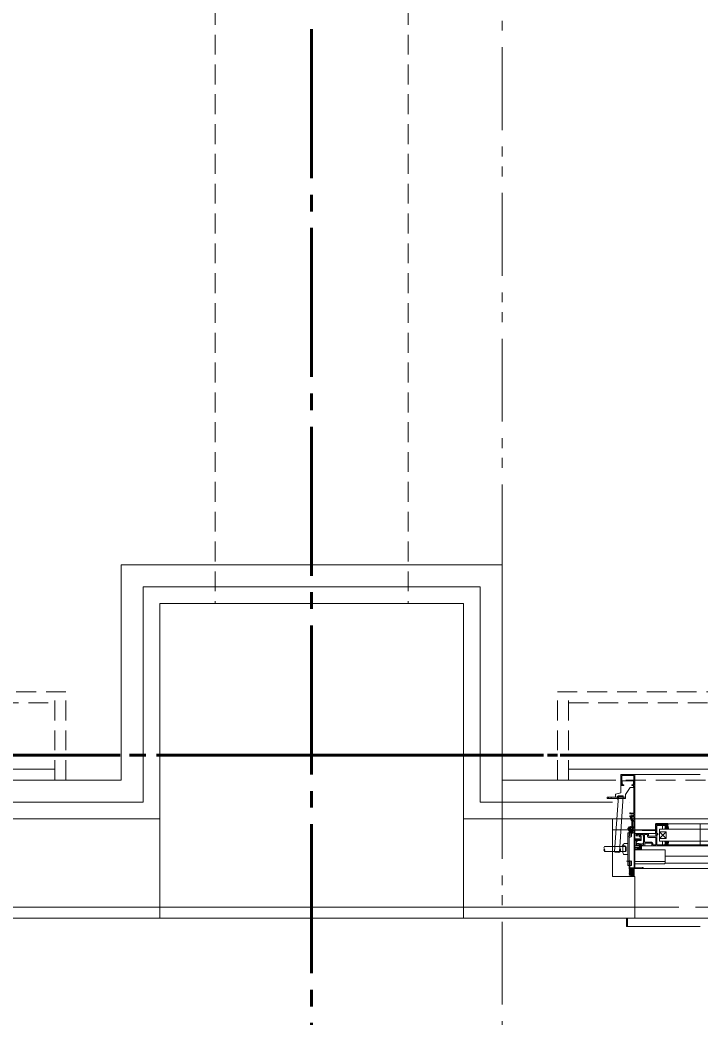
# Model space of a CAD drawing. Units: millimetres at full size, sheet at 1:30. Extents: x -16828 to 149130, y 47892 to 100313.
# Drawn here: x 5657 to 6890, y 50475 to 52283 of the extents above; entities that cross this region are included whole.
import ezdxf

# ---------------------------------------------------------------- set-up
doc = ezdxf.new("R2010")
doc.units = ezdxf.units.MM
doc.header["$LTSCALE"] = 30
for name, pattern in [('CHAIN2', [12, 9, -1, 1, -1]), ('DASHED1', [1.8, 1.2, -0.6]), ('DASHED3', [4, 3, -1]), ('DOUBLE_CHAIN1', [8.8, 5, -1, 0.6, -0.6, 0.6, -1])]:
    doc.linetypes.add(name, pattern=pattern)
for name, color, linetype, lineweight in [('0-0', 7, 'CHAIN2', 15), ('0-1', 7, 'Continuous', 15), ('2-0_通芯', 7, 'DOUBLE_CHAIN1', 15), ('2-1_躯体', 7, 'Continuous', 15), ('2-2_間仕切り芯', 7, 'DOUBLE_CHAIN1', 15), ('2-3_間仕切り', 7, 'Continuous', 15), ('2-A_建具', 7, 'Continuous', 15)]:
    doc.layers.add(name, color=color, linetype=linetype, lineweight=lineweight)

msp = doc.modelspace()

# ---------------------------------------------------------------- linework, layer by layer
at = {"layer": '0-0', "color": 1, "lineweight": 60}
for p, q in [((6184.96, 68105.86), (6184.96, 49250.86)), ((-9565.04, 50950.86), (35684.96, 50950.86))]:
    msp.add_line(p, q, dxfattribs=at)
at = {"layer": '0-1', "linetype": 'DASHED1'}
for p, q in [((6009.96, 55225.86), (6009.96, 51225.86)), ((6359.96, 55225.86), (6359.96, 51225.86))]:
    msp.add_line(p, q, dxfattribs=at)
at = {"layer": '0-1'}
for p, q in [((5909.96, 51225.86), (6459.96, 51225.86)), ((5909.96, 51225.86), (5909.96, 50655.86)), ((6459.96, 51225.86), (6459.96, 50655.86)), ((459.96, 50835.86), (5909.96, 50835.86)), ((6459.96, 50835.86), (11909.96, 50835.86)), ((-6110.04, 50655.86), (31079.96, 50655.86))]:
    msp.add_line(p, q, dxfattribs=at)
at = {"layer": '0-1', "linetype": 'DASHED3'}
msp.add_line((-1280.04, 50675.86), (21780.96, 50675.86), dxfattribs=at)
at = {"layer": '2-0_通芯', "color": 1, "lineweight": 60}
msp.add_line((-10727.74, 50950.86), (35684.96, 50950.86), dxfattribs=at)
at = {"layer": '2-1_躯体'}
for p, q in [((5909.96, 51225.86), (6459.96, 51225.86)), ((5909.96, 51225.86), (5909.96, 50655.86)), ((6459.96, 51225.86), (6459.96, 50655.86)), ((5639.96, 50835.86), (5909.96, 50835.86)), ((6459.96, 50835.86), (6729.96, 50835.86)), ((5599.96, 50655.86), (6769.96, 50655.86))]:
    msp.add_line(p, q, dxfattribs=at)
at = {"layer": '2-1_躯体', "linetype": 'DASHED3'}
msp.add_line((5599.96, 50675.86), (6769.96, 50675.86), dxfattribs=at)
at = {"layer": '2-1_躯体'}
msp.add_lwpolyline([(6729.96, 50835.86), (6729.96, 50730.86), (6769.96, 50730.86), (6769.96, 50655.86)], dxfattribs=at)
at = {"layer": '2-2_間仕切り芯'}
msp.add_line((6529.96, 56721.19), (6529.96, 50005.86), dxfattribs=at)
at = {"layer": '2-3_間仕切り'}
for p, q in [((5839.96, 51295.86), (5839.96, 50905.86)), ((5879.96, 51255.86), (5879.96, 50865.86)), ((5639.96, 50905.86), (5839.96, 50905.86)), ((6529.96, 50905.86), (6729.96, 50905.86)), ((5639.96, 50865.86), (5879.96, 50865.86)), ((6489.96, 50865.86), (6729.96, 50865.86))]:
    msp.add_line(p, q, dxfattribs=at)
for points in [[(5839.96, 51295.86), (6529.96, 51295.86), (6529.96, 50905.86)], [(5879.96, 51255.86), (6489.96, 51255.86), (6489.96, 50865.86)]]:
    msp.add_lwpolyline(points, dxfattribs=at)
at = {"layer": '2-A_建具', "linetype": 'DASHED1'}
for p, q in [((5719.96, 50905.86), (5719.96, 51065.86)), ((6649.96, 50905.86), (6649.96, 51065.86)), ((649.96, 51045.86), (5719.96, 51045.86)), ((6649.96, 51045.86), (11719.96, 51045.86))]:
    msp.add_line(p, q, dxfattribs=at)
at = {"layer": '2-A_建具'}
for p, q in [((649.96, 50925.86), (5719.96, 50925.86)), ((6649.96, 50925.86), (11719.96, 50925.86)), ((6744.96, 50882.91), (6744.96, 50915.36)), ((6769.46, 50915.86), (6745.46, 50915.86)), ((6769.96, 50915.86), (6888.46, 50915.86)), ((6744.96, 50895.91), (6749.76, 50895.91)), ((6745.46, 50895.86), (6749.21, 50895.86)), ((6746.96, 50898.81), (6746.96, 50904.41)), ((6746.96, 50904.41), (6767.96, 50904.41)), ((6748.46, 50897.31), (6746.96, 50898.81)), ((6749.76, 50897.31), (6748.46, 50897.31)), ((6766.46, 50897.31), (6765.16, 50897.31)), ((6765.16, 50895.91), (6767.96, 50895.91)), ((6765.71, 50895.86), (6767.96, 50895.86)), ((6767.96, 50898.81), (6766.46, 50897.31)), ((6767.96, 50904.41), (6767.96, 50898.81)), ((6767.96, 50895.91), (6767.96, 50892.41)), ((6768.46, 50895.36), (6768.46, 50846.19)), ((6719.96, 50874.71), (6752.96, 50874.71)), ((6719.96, 50872.41), (6719.96, 50874.71)), ((6752.96, 50872.41), (6719.96, 50872.41)), ((6722.61, 50872.41), (6722.61, 50874.71)), ((6727.11, 50872.41), (6727.11, 50874.71)), ((6733.47, 50776.16), (6740.27, 50876.96)), ((6734.96, 50880.23), (6744.96, 50882.91)), ((6734.96, 50880.23), (6734.96, 50874.71)), ((6740.27, 50876.96), (6741.33, 50877.89)), ((6740.27, 50876.96), (6749.25, 50876.36)), ((6742.45, 50775.56), (6749.25, 50876.36)), ((6752.96, 50879.56), (6752.96, 50872.41)), ((6761.16, 50865.66), (6760.96, 50865.86)), ((6764.76, 50844.11), (6764.9, 50844.11)), ((6764.9, 50841.81), (6764.76, 50841.81)), ((6765.66, 50844.58), (6765.75, 50844.66)), ((6765.75, 50841.26), (6765.66, 50841.35)), ((6766.54, 50844.8), (6766.66, 50844.75)), ((6766.66, 50841.17), (6766.54, 50841.12)), ((6767.31, 50844.55), (6767.46, 50844.54)), ((6767.46, 50841.39), (6767.31, 50841.37)), ((6768.28, 50843.36), (6768.24, 50843.21)), ((6768.24, 50842.71), (6768.28, 50842.56)), ((6807.76, 50815.86), (6729.96, 50815.86)), ((6758.23, 50816.51), (6757.75, 50817.53)), ((6758.23, 50816.51), (6764.29, 50820.01)), ((6761.84, 50817.25), (6759.38, 50821.51)), ((6759.9, 50816.67), (6763.32, 50818.64)), ((6759.9, 50816.67), (6759.94, 50816.59)), ((6763.72, 50817.96), (6759.94, 50816.59)), ((6759.94, 50816.59), (6760.38, 50816.59)), ((6759.96, 50807.36), (6759.96, 50815.86)), ((6760.01, 50816.96), (6760.11, 50816.79)), ((6760.2, 50816.13), (6760.42, 50816.51)), ((6760.2, 50816.13), (6760.29, 50815.98)), ((6764.07, 50817.36), (6760.29, 50815.98)), ((6760.29, 50815.98), (6760.73, 50815.98)), ((6760.38, 50816.59), (6763.5, 50817.58)), ((6760.42, 50816.51), (6760.38, 50816.59)), ((6763.54, 50817.51), (6760.42, 50816.51)), ((6760.55, 50815.53), (6760.77, 50815.91)), ((6760.73, 50815.98), (6763.85, 50816.98)), ((6760.77, 50815.91), (6760.73, 50815.98)), ((6760.9, 50814.92), (6764.68, 50816.29)), ((6760.9, 50814.92), (6761.12, 50815.3)), ((6764.77, 50816.14), (6760.99, 50814.77)), ((6761.12, 50815.3), (6761.08, 50815.38)), ((6764.24, 50816.29), (6761.12, 50815.3)), ((6761.25, 50814.32), (6765.03, 50815.69)), ((6765.12, 50815.54), (6761.34, 50814.16)), ((6761.43, 50814.77), (6764.55, 50815.76)), ((6764.59, 50815.69), (6761.47, 50814.69)), ((6761.78, 50817.75), (6763.15, 50818.19)), ((6761.78, 50814.16), (6764.9, 50815.16)), ((6762.94, 50815.35), (6762.34, 50816.39)), ((6763.01, 50818.69), (6763.11, 50818.52)), ((6763.37, 50818.57), (6763.15, 50818.19)), ((6763.19, 50818.11), (6763.15, 50818.19)), ((6763.72, 50817.96), (6763.5, 50817.58)), ((6763.54, 50817.51), (6763.5, 50817.58)), ((6764.29, 50820.01), (6763.65, 50820.93)), ((6764.07, 50817.36), (6763.85, 50816.98)), ((6763.89, 50816.9), (6763.85, 50816.98)), ((6763.98, 50817.51), (6764.07, 50817.36)), ((6764.42, 50816.75), (6764.2, 50816.37)), ((6764.24, 50816.29), (6764.2, 50816.37)), ((6764.68, 50816.29), (6764.24, 50816.29)), ((6764.77, 50816.14), (6764.55, 50815.76)), ((6764.59, 50815.69), (6764.55, 50815.76)), ((6765.03, 50815.69), (6764.59, 50815.69)), ((6764.68, 50816.29), (6764.77, 50816.14)), ((6765.12, 50815.54), (6764.9, 50815.16)), ((6764.94, 50815.08), (6764.9, 50815.16)), ((6765.03, 50815.69), (6765.12, 50815.54)), ((6769.96, 50818.26), (6768.96, 50819.26)), ((7388.71, 50826.36), (6807.76, 50826.36)), ((6807.76, 50825.86), (6830.26, 50825.86)), ((6829.26, 50826.86), (6808.76, 50826.86)), ((7962.46, 50817.06), (6814.96, 50817.06)), ((6814.96, 50817.06), (6814.96, 50795.06)), ((6819.96, 50818.06), (6819.96, 50822.56)), ((6820.96, 50823.56), (6823.96, 50823.56)), ((6823.96, 50817.06), (6820.96, 50817.06)), ((6824.96, 50817.06), (6824.96, 50824.26)), ((6824.96, 50819.45), (6829.07, 50823.56)), ((6824.96, 50820.86), (6827.66, 50823.56)), ((6824.96, 50822.27), (6826.25, 50823.56)), ((6824.96, 50823.56), (6829.96, 50823.56)), ((6824.96, 50818.03), (6830.06, 50823.13)), ((6824.96, 50822.56), (6824.96, 50818.06)), ((6824.96, 50822.37), (6830.27, 50817.06)), ((6824.96, 50820.96), (6828.86, 50817.06)), ((6824.96, 50819.55), (6827.45, 50817.06)), ((6824.96, 50818.13), (6826.03, 50817.06)), ((6825.19, 50823.56), (6831.39, 50817.36)), ((6825.4, 50817.06), (6830.32, 50821.98)), ((6826.6, 50823.56), (6830.97, 50819.2)), ((6826.82, 50817.06), (6830.59, 50820.83)), ((6828.02, 50823.56), (6830.54, 50821.03)), ((6828.23, 50817.06), (6830.85, 50819.68)), ((6829.43, 50823.56), (6830.12, 50822.87)), ((6829.65, 50817.06), (6831.12, 50818.53)), ((6829.96, 50823.56), (6831.46, 50817.06)), ((6830.26, 50825.56), (6830.26, 50825.86)), ((6831.06, 50817.06), (6831.38, 50817.39)), ((6888.56, 50786.66), (6888.56, 50826.36)), ((6757.66, 50810.36), (6757.66, 50751.36)), ((6759.96, 50810.36), (6757.66, 50810.36)), ((6760.03, 50804.25), (6757.73, 50803.32)), ((6759.96, 50810.36), (6759.96, 50751.36)), ((6761.53, 50804.86), (6760.03, 50804.25)), ((6763.21, 50803.06), (6760.03, 50801.77)), ((6760.9, 50814.92), (6760.99, 50814.77)), ((6760.99, 50814.77), (6761.43, 50814.77)), ((6761.25, 50814.32), (6761.47, 50814.69)), ((6761.25, 50814.32), (6761.34, 50814.16)), ((6761.34, 50814.16), (6761.78, 50814.16)), ((6761.47, 50814.69), (6761.43, 50814.77)), ((6761.53, 50810.36), (6761.53, 50804.86)), ((6763.83, 50810.36), (6761.53, 50810.36)), ((6761.6, 50813.71), (6765.38, 50815.08)), ((6761.6, 50813.71), (6761.82, 50814.09)), ((6761.6, 50813.71), (6761.69, 50813.56)), ((6765.47, 50814.93), (6761.69, 50813.56)), ((6761.69, 50813.56), (6762.13, 50813.56)), ((6761.82, 50814.09), (6761.78, 50814.16)), ((6764.94, 50815.08), (6761.82, 50814.09)), ((6761.95, 50813.1), (6765.73, 50814.48)), ((6761.95, 50813.1), (6762.17, 50813.48)), ((6761.95, 50813.1), (6762.04, 50812.95)), ((6765.82, 50814.32), (6762.04, 50812.95)), ((6762.04, 50812.95), (6762.48, 50812.95)), ((6762.13, 50813.56), (6765.25, 50814.55)), ((6762.17, 50813.48), (6762.13, 50813.56)), ((6765.29, 50814.48), (6762.17, 50813.48)), ((6762.3, 50812.5), (6762.52, 50812.88)), ((6762.3, 50812.5), (6762.9, 50812.72)), ((6762.3, 50812.5), (6762.39, 50812.35)), ((6762.99, 50812.56), (6762.39, 50812.35)), ((6762.48, 50812.95), (6765.6, 50813.95)), ((6762.52, 50812.88), (6762.48, 50812.95)), ((6765.64, 50813.87), (6762.52, 50812.88)), ((6763.22, 50811.66), (6762.83, 50812.35)), ((6763.18, 50811.63), (6763.44, 50811.78)), ((6765.51, 50810.91), (6763.31, 50812.99)), ((6763.41, 50812.9), (6766.08, 50813.87)), ((6763.44, 50814.48), (6766.72, 50808.8)), ((6766.17, 50813.72), (6763.55, 50812.77)), ((6763.7, 50812.62), (6765.95, 50813.34)), ((6763.83, 50803.98), (6763.83, 50810.36)), ((6764.15, 50812.19), (6766.04, 50813.28)), ((6764.32, 50809.65), (6766.13, 50809.53)), ((6764.49, 50809.97), (6765.95, 50809.84)), ((6765.38, 50815.08), (6764.94, 50815.08)), ((6765.47, 50814.93), (6765.25, 50814.55)), ((6765.29, 50814.48), (6765.25, 50814.55)), ((6765.73, 50814.48), (6765.29, 50814.48)), ((6765.38, 50815.08), (6765.47, 50814.93)), ((6765.51, 50810.91), (6766.39, 50809.68)), ((6765.82, 50814.32), (6765.6, 50813.95)), ((6765.64, 50813.87), (6765.6, 50813.95)), ((6766.08, 50813.87), (6765.64, 50813.87)), ((6765.73, 50814.48), (6765.82, 50814.32)), ((6765.92, 50811.6), (6767.14, 50811.37)), ((6766.17, 50813.72), (6765.95, 50813.34)), ((6765.99, 50813.26), (6765.95, 50813.34)), ((6765.95, 50809.84), (6766.13, 50809.53)), ((6766.04, 50813.28), (6767.18, 50811.3)), ((6766.08, 50813.87), (6766.17, 50813.72)), ((6766.13, 50809.53), (6766.39, 50809.68)), ((6767.18, 50811.3), (6766.39, 50809.68)), ((6768.76, 50814.66), (6768.76, 50747.06)), ((6769.96, 50814.86), (6783.16, 50814.86)), ((6807.96, 50808.96), (6769.96, 50808.96)), ((6781.46, 50799.46), (6769.96, 50799.46)), ((6772.46, 50804.66), (6781.46, 50804.66)), ((6777.39, 50808.94), (6773.17, 50807.67)), ((6778.86, 50804.06), (6778.86, 50803.01)), ((6780.09, 50804.36), (6779.16, 50804.36)), ((6779.19, 50802.54), (6781.19, 50801.81)), ((6780.39, 50806.36), (6780.39, 50804.66)), ((6781.56, 50806.36), (6780.39, 50806.36)), ((6781.46, 50796.41), (6781.46, 50804.66)), ((6781.56, 50807.03), (6781.56, 50806.36)), ((6784.96, 50814.46), (6807.76, 50814.46)), ((6785.36, 50804.36), (6785.36, 50807.03)), ((6785.36, 50804.36), (6785.96, 50804.36)), ((6807.96, 50802.03), (6795.03, 50802.03)), ((6814.96, 50812.06), (6826.96, 50812.06)), ((6826.96, 50800.06), (6814.96, 50812.06)), ((6826.96, 50812.06), (6814.96, 50800.06)), ((6826.96, 50800.06), (6814.96, 50800.06)), ((6826.96, 50800.06), (6826.96, 50812.06)), ((6714.96, 50785.36), (6753.16, 50785.36)), ((6748.66, 50787.86), (6748.66, 50773.86)), ((6757.66, 50790.86), (6751.66, 50790.86)), ((6753.16, 50785.36), (6754.16, 50784.36)), ((6753.16, 50785.36), (6753.16, 50776.36)), ((6769.96, 50796.06), (6775.08, 50796.06)), ((6769.96, 50786.56), (7388.71, 50786.56)), ((6769.96, 50780.26), (6781.46, 50780.26)), ((6770.96, 50779.66), (6823.96, 50779.66)), ((6772.46, 50792.46), (6772.46, 50788.8)), ((6773.17, 50787.85), (6777.39, 50786.58)), ((6781.24, 50796.46), (6775.86, 50796.41)), ((6776.26, 50782.06), (6776.26, 50781.56)), ((6776.28, 50782.16), (6776.46, 50782.35)), ((6777.96, 50782.36), (6776.56, 50782.36)), ((6776.73, 50781.26), (6777.83, 50782.36)), ((6777.26, 50781.46), (6779.36, 50781.46)), ((6778.77, 50789.75), (6777.46, 50790.36)), ((6779.96, 50784.76), (6778.14, 50786.16)), ((6778.26, 50782.79), (6780.23, 50784.76)), ((6778.26, 50782.66), (6778.26, 50783.76)), ((6778.27, 50781.46), (6779.86, 50783.05)), ((6780.56, 50784.76), (6778.34, 50786.44)), ((6778.42, 50784.3), (6778.72, 50784.61)), ((6779.26, 50784.76), (6782.46, 50784.76)), ((6779.45, 50781.29), (6780.52, 50782.36)), ((6779.86, 50782.82), (6779.86, 50783.46)), ((6780.16, 50783.76), (6782.16, 50783.76)), ((6780.66, 50782.36), (6780.32, 50782.36)), ((6780.33, 50789.72), (6784.97, 50791.39)), ((6780.37, 50781.35), (6780.87, 50781.85)), ((6780.57, 50783.76), (6781.57, 50784.76)), ((6781.92, 50783.76), (6782.46, 50784.3)), ((6782.16, 50785.89), (6781.96, 50784.76)), ((6782.46, 50784.06), (6782.46, 50786.06)), ((6782.46, 50781.26), (6782.46, 50782.56)), ((6815, 50788.49), (6814.92, 50788.49)), ((7962.46, 50795.06), (6814.96, 50795.06)), ((6819.96, 50794.06), (6819.96, 50789.56)), ((6823.96, 50795.06), (6820.96, 50795.06)), ((6820.96, 50788.56), (6823.96, 50788.56)), ((6824.96, 50789.75), (6830.27, 50795.06)), ((6824.96, 50791.16), (6828.86, 50795.06)), ((6824.96, 50792.58), (6827.45, 50795.06)), ((6824.96, 50795.06), (6824.96, 50787.86)), ((6824.96, 50793.99), (6826.03, 50795.06)), ((6824.96, 50794.09), (6830.06, 50788.99)), ((6824.96, 50789.56), (6824.96, 50794.06)), ((6824.96, 50792.68), (6829.07, 50788.56)), ((6824.96, 50791.26), (6827.66, 50788.56)), ((6824.96, 50789.85), (6826.25, 50788.56)), ((7952.46, 50788.56), (6824.96, 50788.56)), ((6825.19, 50788.56), (6831.39, 50794.76)), ((6825.4, 50795.06), (6830.32, 50790.14)), ((6826.6, 50788.56), (6830.97, 50792.93)), ((6826.82, 50795.06), (6830.59, 50791.29)), ((6828.02, 50788.56), (6830.54, 50791.09)), ((6828.23, 50795.06), (6830.85, 50792.44)), ((6829.43, 50788.56), (6830.12, 50789.25)), ((6829.65, 50795.06), (6831.12, 50793.59)), ((6829.96, 50788.56), (6831.46, 50795.06)), ((6829.96, 50786.46), (6829.96, 50788.06)), ((6829.96, 50786.66), (7388.71, 50786.66)), ((6831.06, 50795.06), (6831.38, 50794.74)), ((6714.96, 50776.36), (6753.16, 50776.36)), ((6742.45, 50775.56), (6733.47, 50776.16)), ((6742.45, 50775.56), (6741.38, 50774.63)), ((6757.66, 50770.86), (6751.66, 50770.86)), ((6824.96, 50755.16), (6824.96, 50778.66)), ((7947.46, 50768.06), (6824.96, 50768.06)), ((6754.96, 50758.86), (6764.96, 50758.86)), ((6759.96, 50751.36), (6757.66, 50751.36)), ((6759.96, 50746.36), (6759.96, 50754.36)), ((6759.96, 50736.86), (6768.96, 50745.86)), ((6759.96, 50739.86), (6765.96, 50745.86)), ((6759.96, 50742.86), (6762.96, 50745.86)), ((6759.96, 50745.86), (6768.96, 50736.86)), ((6759.96, 50733.86), (6768.96, 50742.86)), ((6759.96, 50742.86), (6768.96, 50733.86)), ((6763.21, 50758.67), (6760.04, 50759.95)), ((7965.26, 50745.86), (6760.46, 50745.86)), ((6761.54, 50751.36), (6761.54, 50756.86)), ((6763.84, 50751.36), (6761.54, 50751.36)), ((6762.96, 50745.86), (6768.96, 50739.86)), ((6763.84, 50757.74), (6763.84, 50751.36)), ((6765.96, 50745.86), (6768.96, 50742.86)), ((6769.96, 50758.2), (6824.96, 50758.2)), ((6770.96, 50754.16), (6823.96, 50754.16)), ((6759.96, 50739.86), (6768.96, 50730.86)), ((6759.96, 50736.86), (6764.81, 50732.01)), ((6759.96, 50733.86), (6760.65, 50733.17)), ((6761.92, 50732.82), (6768.96, 50739.86)), ((6764.26, 50732.17), (6768.96, 50736.86)), ((6766.61, 50731.51), (6768.96, 50733.86)), ((6754.96, 50655.86), (6754.96, 50640.86)), ((6756.96, 50655.86), (6756.96, 50640.86)), ((6888.46, 50640.86), (6754.96, 50640.86))]:
    msp.add_line(p, q, dxfattribs=at)
at = {"layer": '2-A_建具', "linetype": 'DASHED1'}
for points in [[(5093.96, 50905.86), (5739.96, 50905.86), (5739.96, 51065.86), (5093.96, 51065.86)], [(7275.96, 50905.86), (6629.96, 50905.86), (6629.96, 51065.86), (7275.96, 51065.86)]]:
    msp.add_lwpolyline(points, dxfattribs=at)
at = {"layer": '2-A_建具'}
for points in [[(6746.53, 50911.5), (6746.46, 50911.69), (6746.46, 50913.86)], [(6746.53, 50901.5), (6746.46, 50901.69), (6746.46, 50910.03), (6746.53, 50910.22)], [(6746.96, 50914.36), (6750.63, 50914.36), (6750.82, 50914.29)], [(6752.1, 50914.29), (6752.29, 50914.36), (6762.63, 50914.36), (6762.82, 50914.29)], [(6764.1, 50914.29), (6764.29, 50914.36), (6767.96, 50914.36)], [(6768.46, 50913.86), (6768.46, 50911.69), (6768.39, 50911.5)], [(6768.39, 50910.22), (6768.46, 50910.03), (6768.46, 50901.69), (6768.39, 50901.5)], [(6769.96, 50798.16), (6769.96, 50915.36), (6769.46, 50915.86)], [(6746.46, 50897.56), (6746.46, 50900.03), (6746.53, 50900.22)], [(6748.68, 50897.15), (6748.47, 50897.06), (6746.96, 50897.06)], [(6767.96, 50892.41), (6761.96, 50892.41), (6752.96, 50879.56)], [(6767.96, 50897.06), (6766.44, 50897.06), (6766.23, 50897.15)], [(6768.39, 50900.22), (6768.46, 50900.03), (6768.46, 50897.56)], [(6741.33, 50877.89), (6748.32, 50877.42), (6749.25, 50876.36)], [(6766.46, 50846.16), (6762.38, 50846.16), (6761.86, 50846.46), (6761.16, 50846.46), (6761.16, 50844.86), (6764.06, 50844.86), (6764.36, 50844.54)], [(6764.36, 50841.38), (6764.06, 50841.06), (6761.16, 50841.06), (6761.16, 50839.46), (6762.16, 50839.46), (6762.16, 50836.46), (6763.56, 50836.46), (6763.56, 50836.96), (6763.16, 50837.53), (6763.16, 50839.76), (6768.46, 50839.76), (6768.46, 50832.36), (6766.56, 50832.36)], [(6764.13, 50839.31), (6763, 50837.37), (6763.8, 50837.15), (6764.71, 50833.76), (6763.66, 50833.76)], [(6766.06, 50826.32), (6766.06, 50833.37), (6765.06, 50837.11), (6765.06, 50839.06)], [(6764.86, 50831.56), (6764.86, 50829.16), (6764.56, 50828.86), (6764.56, 50820.16), (6761.65, 50818.48), (6761.55, 50818.29), (6761.08, 50818.01), (6760.86, 50818.02), (6758.05, 50816.4), (6759.17, 50814.46), (6759.96, 50814.46)], [(6758.3, 50819.28), (6759.99, 50818.16), (6761.29, 50818.21)], [(6760.2, 50816.13), (6763.98, 50817.51), (6763.54, 50817.51)], [(6760.32, 50816.91), (6763.63, 50818.11), (6763.72, 50817.96)], [(6760.55, 50815.53), (6764.33, 50816.9), (6764.42, 50816.75), (6760.64, 50815.38)], [(6760.55, 50815.53), (6760.64, 50815.38), (6761.08, 50815.38), (6764.2, 50816.37)], [(6764.33, 50816.9), (6763.89, 50816.9), (6760.77, 50815.91)], [(6761.85, 50821.33), (6761.98, 50819.31), (6761.29, 50818.21)], [(6763.63, 50818.11), (6763.19, 50818.11), (6761.44, 50817.55)], [(6762.11, 50815.86), (6764.58, 50817.29), (6765.41, 50815.86)], [(6763.32, 50818.64), (6763.37, 50818.57), (6762.9, 50818.4)], [(6767.47, 50818.65), (6767.19, 50817.06), (6766.06, 50817.06), (6766.06, 50825.4), (6765.94, 50825.59), (6765.94, 50826.14), (6766.06, 50826.32)], [(6768.46, 50820.36), (6766.29, 50820.36), (6766.06, 50817.8)], [(6766.56, 50831.36), (6768.46, 50831.36), (6768.46, 50818.26)], [(6767.05, 50817.67), (6767.33, 50819.26), (6768.46, 50819.26)], [(6783.76, 50814.26), (6784.96, 50814.26), (6784.96, 50815.86)], [(6807.96, 50825.06), (6807.96, 50803.96), (6794.96, 50803.96), (6794.96, 50808.46)], [(6807.76, 50826.36), (6807.76, 50809.55), (6807.96, 50809.55)], [(6829.96, 50824.06), (6829.96, 50825.56), (6808.46, 50825.56)], [(6811.16, 50806.86), (6811.96, 50806.86), (6811.96, 50808.96), (6809.96, 50808.96), (6809.96, 50823.63), (6822.23, 50823.63), (6823.96, 50824.26), (6824.96, 50824.26)], [(6768.76, 50814.66), (6760.86, 50814.66), (6760.86, 50808.86), (6761.56, 50808.86), (6761.56, 50807.9), (6760.96, 50806.86), (6760.46, 50806.86)], [(6762.39, 50812.35), (6762.83, 50812.35), (6763.07, 50812.42)], [(6765.95, 50809.84), (6762.91, 50812.69), (6764.49, 50809.97)], [(6763.18, 50811.63), (6764.32, 50809.65), (6764.49, 50809.97)], [(6765.56, 50810.81), (6765.92, 50811.6), (6765.34, 50812.88)], [(6780.26, 50799.46), (6780.26, 50798.16), (6769.96, 50798.16)], [(6807.96, 50808.86), (6794.46, 50808.86), (6794.46, 50809.06), (6777.53, 50809.06), (6777.53, 50808.96), (6773.17, 50807.67), (6772.66, 50807.31), (6772.46, 50806.72)], [(6772.46, 50806.72), (6772.46, 50804.66), (6774.76, 50804.66), (6774.76, 50805.46), (6773.66, 50805.46), (6773.66, 50806.67), (6774.85, 50807.03), (6778.86, 50807.03), (6778.86, 50805.46), (6777.76, 50805.46), (6777.76, 50804.66), (6780.06, 50804.66), (6780.06, 50807.03), (6785.96, 50807.03), (6785.96, 50788.49), (6780.06, 50788.49), (6780.06, 50790.86), (6779.06, 50790.86), (6779.06, 50788.49), (6774.85, 50788.49), (6773.46, 50788.91), (6773.46, 50790.36)], [(6793.03, 50804.03), (6793.03, 50807.03), (6787.89, 50807.03), (6787.89, 50793.49), (6800.89, 50793.49)], [(6802.89, 50791.49), (6802.89, 50788.49), (6807.96, 50788.49), (6807.96, 50802.03)], [(6814, 50788.49), (6809.96, 50788.49), (6809.96, 50807.03), (6810.83, 50807.03)], [(6754.16, 50784.36), (6754.16, 50777.36), (6753.16, 50776.36)], [(6774.86, 50782.56), (6774.86, 50781.46), (6769.96, 50781.46), (6769.96, 50796.76), (6772.27, 50796.76)], [(6781.46, 50783.56), (6780.16, 50783.56), (6780.16, 50782.76), (6781.26, 50782.76), (6781.26, 50781.26), (6776.06, 50781.26), (6776.06, 50782.76), (6777.16, 50782.76), (6777.16, 50783.56), (6769.96, 50783.56)], [(6781.46, 50796.41), (6775.86, 50796.41), (6775.22, 50796.18), (6773.53, 50794.76), (6772.46, 50792.46)], [(6772.46, 50791.16), (6777.46, 50791.16), (6777.46, 50790.36)], [(6772.46, 50788.8), (6777.53, 50786.66), (6777.53, 50786.46), (6787.46, 50786.46), (6787.46, 50786.66), (6801.46, 50786.66), (6801.46, 50786.46), (6829.96, 50786.46)], [(6772.66, 50796.46), (6776.96, 50796.46), (6781, 50796.81)], [(6787.96, 50787.06), (6787.96, 50791.56), (6800.96, 50791.56), (6800.96, 50787.06)], [(6824.96, 50787.86), (6823.96, 50787.86), (6822.23, 50788.49), (6815.92, 50788.49)], [(6741.38, 50774.63), (6734.4, 50775.1), (6733.47, 50776.16)], [(6783.16, 50746.86), (6769.96, 50746.86), (6769.96, 50778.66)], [(6761.54, 50756.86), (6760.04, 50757.47), (6757.74, 50758.4)], [(6760.46, 50754.86), (6760.96, 50754.86), (6761.56, 50753.82), (6761.56, 50752.86), (6760.86, 50752.86), (6760.86, 50747.06), (6768.76, 50747.06)], [(6768.96, 50744.86), (6768.96, 50731.86), (6769.96, 50730.86)], [(6784.96, 50745.86), (6784.96, 50747.46), (6783.76, 50747.46)], [(6824.96, 50755.16), (7965.46, 50755.16), (7965.46, 50739.06)]]:
    msp.add_lwpolyline(points, dxfattribs=at)
for centre, radius, start, end in [((6745.46, 50915.36), 0.5, 90.00001, 179.99999), ((6746.96, 50913.86), 0.5, 90.00001, 179.99999), ((6745.76, 50910.86), 1, 320.28486, 39.71514), ((6751.46, 50915.06), 1, 230.28486, 309.71514), ((6763.46, 50915.06), 1, 230.28486, 309.71514), ((6767.96, 50913.86), 0.5, 0.00001, 89.99999), ((6769.16, 50910.86), 1, 140.28486, 219.71514), ((6745.46, 50896.36), 0.5, 180.00001, 269.99999), ((6746.96, 50897.56), 0.5, 180.00001, 269.99999), ((6745.76, 50900.86), 1, 320.28486, 39.71514), ((6749.21, 50896.61), 0.75, 270.00002, 134.41533), ((6749.76, 50896.61), 0.7, 270, 90), ((6765.16, 50896.61), 0.7, 90, 270), ((6765.71, 50896.61), 0.75, 45.58467, 269.99998), ((6767.96, 50897.56), 0.5, 270.00001, 359.99999), ((6767.96, 50895.36), 0.5, 0.00001, 89.99999), ((6769.16, 50900.86), 1, 140.28486, 219.71514), ((6739.97, 50872.47), 1.5, 146.14066, 266.14066), ((6740.07, 50873.97), 1.5, 146.14066, 266.14066), ((6740.17, 50875.47), 1.5, 86.14066, 266.14066), ((6763.66, 50833.26), 0.5, 89.99999, 270.00001), ((6764.56, 50839.06), 0.5, 0, 150.00001), ((6764.76, 50844.51), 0.4, 175.90396, 270.00001), ((6764.76, 50841.41), 0.4, 89.99999, 184.09604), ((6764.9, 50844.51), 0.4, 270.00007, 315.20724), ((6764.9, 50841.41), 0.4, 44.79276, 89.99993), ((6766.46, 50842.96), 1.8, 116.26017, 135.20714), ((6766.46, 50842.96), 1.8, 224.79286, 243.73983), ((6766.2, 50844.44), 0.5, 46.86987, 153.13005), ((6766.2, 50841.48), 0.5, 206.86995, 313.13013), ((6766.46, 50842.96), 3.2, 63.61222, 90.00002), ((6766.46, 50842.96), 1.8, 61.96927, 83.73983), ((6766.46, 50842.96), 1.8, 276.26017, 298.03073), ((6767.69, 50843.82), 0.75, 322.29964, 107.7004), ((6767.69, 50842.1), 0.75, 252.2996, 37.70036), ((6768.06, 50846.19), 0.4, 243.61216, 359.99994), ((6766.46, 50842.96), 1.8, 351.96925, 8.03075), ((6758.93, 50818.08), 1.3, 135.88085, 205), ((6764.46, 50812.72), 9, 104.11915, 135.88085), ((6759.58, 50816.71), 0.5, 30, 120), ((6760.46, 50815.36), 0.5, 90, 180), ((6762.58, 50820.19), 1.3, 35, 104.11915), ((6763.44, 50818.94), 0.5, 120, 210), ((6763.66, 50831.56), 1.2, 0.00001, 89.99999), ((6766.56, 50831.86), 0.5, 89.99999, 270.00001), ((6766.56, 50817.76), 0.5, 175, 349.99999), ((6767.96, 50820.96), 0.5, 360, 170.00001), ((6808.76, 50825.86), 1, 90, 180), ((6808.46, 50825.06), 0.5, 90, 180), ((6820.96, 50822.56), 1, 89.9999, 179.9999), ((6820.96, 50818.06), 1, 179.9999, 269.9999), ((6823.96, 50822.56), 1, 359.9999, 89.9999), ((6823.96, 50818.06), 1, 269.9999, 359.9999), ((6829.26, 50825.86), 1, 0, 90), ((6829.46, 50824.06), 0.5, 270, 0), ((6760.46, 50807.36), 0.5, 180, 270), ((6763.13, 50812.82), 0.248, 42.80904, 210), ((6762.83, 50803.98), 1, 292.00335, 0), ((6773.46, 50806.72), 1, 106.69924, 180), ((6777.53, 50808.46), 0.5, 90, 106.69924), ((6779.16, 50804.06), 0.3, 90, 180), ((6779.36, 50803.01), 0.5, 180, 250), ((6780.09, 50804.66), 0.3, 270, 359.99999), ((6780.96, 50797.31), 0.5, 275, 0), ((6780.96, 50801.36), 0.5, 0, 70), ((6783.16, 50814.56), 0.3, 0, 90), ((6783.76, 50814.56), 0.3, 180, 270), ((6795.03, 50804.03), 2, 180, 270), ((6794.46, 50808.46), 0.5, 0, 90), ((6810.83, 50806.83), 0.2, 35.09963, 90), ((6811.16, 50807.06), 0.2, 215.09963, 270), ((6718.27, 50783.11), 4, 145.77113, 214.22887), ((6718.27, 50778.61), 4, 145.77113, 214.22887), ((6711.65, 50778.61), 4, 325.77113, 34.22887), ((6742.65, 50778.55), 1.5, 326.14066, 86.14066), ((6742.75, 50780.05), 1.5, 326.14066, 86.14066), ((6748.66, 50785.36), 1.5, 60, 180), ((6751.66, 50787.86), 3, 90.00155, 180.00122), ((6750.16, 50785.36), 1.5, 60, 180), ((6751.66, 50785.36), 1.5, 0, 180), ((6770.96, 50778.66), 1, 90, 180), ((6772.27, 50796.56), 0.2, 14.47751, 90), ((6775.46, 50792.46), 3, 130, 180), ((6772.96, 50790.36), 0.5, 0, 180), ((6773.46, 50788.8), 1, 180, 253.30076), ((6772.66, 50796.66), 0.2, 194.47751, 270), ((6775.86, 50782.56), 1, 90, 180), ((6775.87, 50795.41), 1, 90.5, 130), ((6776.56, 50782.06), 0.3, 90, 180), ((6776.56, 50781.56), 0.3, 180, 270), ((6777.06, 50781.46), 0.2, 270, 0), ((6777.53, 50787.06), 0.5, 253.30076, 270), ((6778.16, 50786.36), 0.2, 24.41711, 264.41711), ((6777.96, 50782.66), 0.3, 270, 0), ((6779.26, 50783.76), 1, 90, 180), ((6779.19, 50790.66), 1, 245, 262.59308), ((6779.56, 50781.46), 0.2, 180, 270), ((6779.86, 50782.36), 0.25, 123.05573, 326.94427), ((6779.56, 50782.82), 0.3, 303.05573, 0), ((6780.16, 50783.46), 0.3, 90, 180), ((6779.99, 50790.66), 1, 273.88684, 289.85326), ((6780.32, 50782.06), 0.3, 90, 146.94427), ((6780.16, 50781.56), 0.3, 270, 315), ((6780.66, 50782.06), 0.3, 315, 90), ((6781.16, 50796.76), 0.3, 270.5, 359.99999), ((6781.46, 50782.56), 1, 0, 90), ((6781.46, 50781.26), 1, 270, 0), ((6782.26, 50786.06), 0.2, 0.00001, 240), ((6782.16, 50784.06), 0.3, 270, 0), ((6784.46, 50792.81), 1.5, 289.85326, 359.99999), ((6787.46, 50787.06), 0.5, 270, 0), ((6800.89, 50791.49), 2, 0, 90), ((6801.46, 50787.06), 0.5, 180, 270), ((6814, 50788.29), 0.2, 23.57818, 90), ((6814.46, 50788.49), 0.3, 203.57818, 336.42182), ((6814.92, 50788.29), 0.2, 90, 156.42182), ((6815, 50788.29), 0.2, 23.57818, 90), ((6815.46, 50788.49), 0.3, 203.57818, 336.42182), ((6815.92, 50788.29), 0.2, 90, 156.42182), ((6820.96, 50794.06), 1, 90.0001, 180.0001), ((6820.96, 50789.56), 1, 180.0001, 270.0001), ((6823.96, 50794.06), 1, 0.0001, 90.0001), ((6823.96, 50789.56), 1, 270.0001, 0.0001), ((6823.96, 50778.66), 1, 0, 90), ((6829.46, 50788.06), 0.5, 0, 90), ((6742.55, 50777.05), 1.5, 266.14066, 86.14066), ((6751.66, 50773.86), 3, 180.00122, 270.00127), ((6760.46, 50754.36), 0.5, 90, 180), ((6760.46, 50746.36), 0.5, 180, 270), ((6762.84, 50757.74), 1, 0, 68.00217), ((6770.96, 50755.16), 1, 180, 270), ((6783.16, 50747.16), 0.3, 270, 0), ((6783.76, 50747.16), 0.3, 90, 180), ((6823.96, 50755.16), 1, 270, 359.99999)]:
    msp.add_arc(centre, radius, start, end, dxfattribs=at)

doc.saveas('drawing.dxf')
